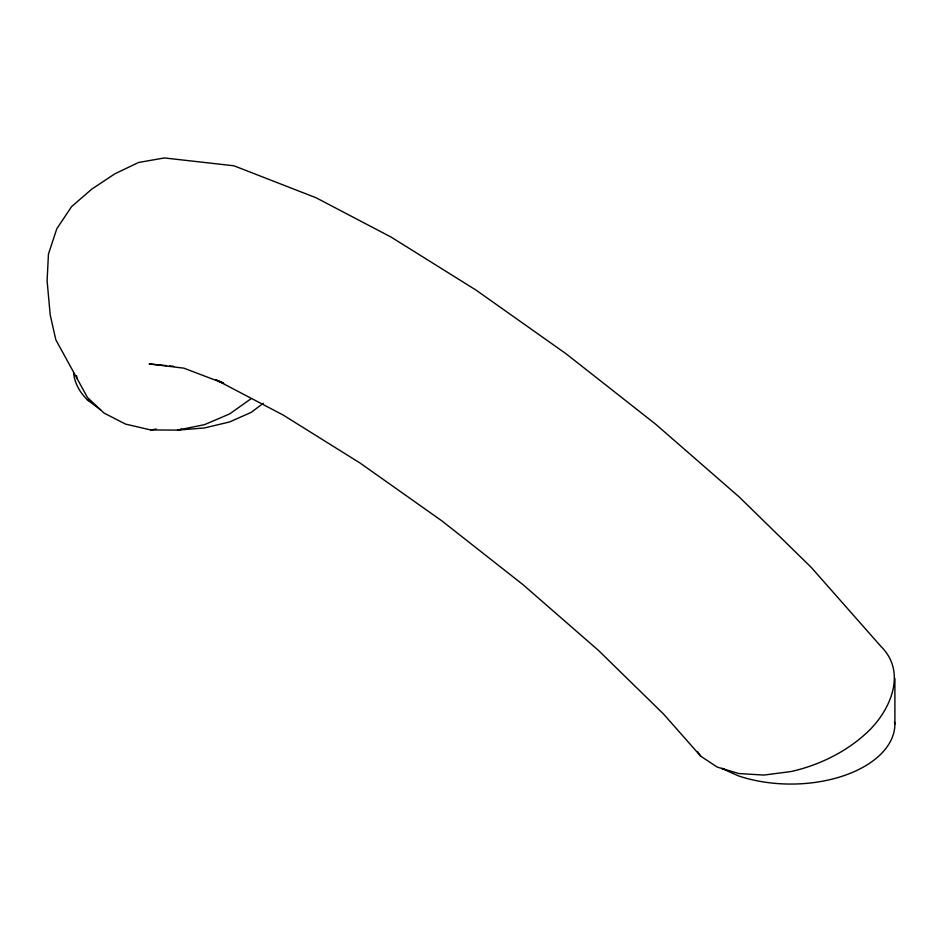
<?xml version="1.0" encoding="UTF-8"?>
<svg xmlns="http://www.w3.org/2000/svg" width="942" height="942" viewBox="0 0 942 942"><rect width="100%" height="100%" fill="white"/><g stroke="black" fill="none" stroke-linecap="round" stroke-linejoin="round"><path stroke-width="1.41" d="M263.301 403.27L251.161 412.396L229.613 421.945L204.508 427.951L177.579 430.117L150.638 429.929L125.545 424.1L103.985 413.032L87.453 397.489L55.813 339.768L50.197 314.899L47.1 280.751L48.442 254.081L56.779 228.812L71.533 206.675L91.715 189.165L114.842 173.823L138.545 162.483L164.391 157.95L233.946 165.792L316.159 197.808L390.895 236.972L475.969 290.065L566.083 353.792L655.632 424.171L739.023 496.811L811.074 567.202L880.958 646.459C908.371 673.412 888.977 713.73 864.415 734.878A112.651 72.97 -19.7 0 1 790.833 771.569L763.891 775.066L738.787 773.535L717.239 767.094L700.695 756.167L663.474 713.954L598.264 650.239L522.775 584.476L441.727 520.773L360.15 463.099L283.153 415.033L215.506 379.579L223.136 382.758M251.161 398.654L229.613 413.927L204.508 424.665L177.579 430.117L181.771 429.105M150.638 429.929L156.313 429.093M166.581 365.626L149.107 363.918L183.914 368.169L223.643 383.323M169.489 365.92L173.858 366.344M724.398 768.966L721.654 768.413L738.787 776.008A104.067 60.088 0 0 0 894.9 723.974L894.9 678.534M73.617 372.749A104.067 60.088 0 0 0 87.453 399.95L90.126 401.151M87.453 399.95L100.594 409.852M697.504 751.645L700.695 756.167M894.441 721.972L894.9 723.974M76.573 375.705L77.056 378.519"/></g></svg>
